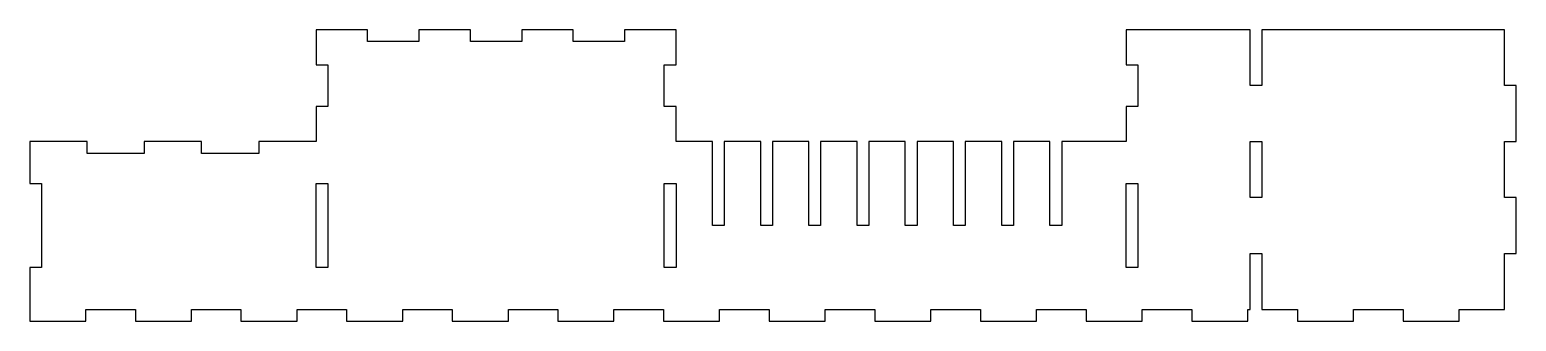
# Model space of a CAD drawing. Header units: millimetres. Extents: x -530 to 0, y -4 to 100.
import ezdxf

# ---------------------------------------------------------------- set-up
doc = ezdxf.new("R2010")
doc.units = ezdxf.units.MM
doc.layers.get('0').update_dxf_attribs({"linetype": 'CONTINUOUS'})

msp = doc.modelspace()

# ---------------------------------------------------------------- linework, layer by layer
for points in [[(-282.6, 60), (-282.6, 30), (-286.8, 30), (-286.8, 60), (-299.8, 60), (-299.8, 72.5), (-304, 72.5), (-304, 87.5), (-299.8, 87.5), (-299.8, 100), (-318.14, 100), (-318.14, 95.8), (-336.49, 95.8), (-336.49, 100), (-354.83, 100), (-354.83, 95.8), (-373.17, 95.8), (-373.17, 100), (-391.51, 100), (-391.51, 95.8), (-409.86, 95.8), (-409.86, 100), (-428.2, 100), (-428.2, 87.5), (-424, 87.5), (-424, 72.5), (-428.2, 72.5), (-428.2, 60), (-448.64, 60), (-448.64, 55.8), (-469.08, 55.8), (-469.08, 60), (-489.52, 60), (-489.52, 55.8), (-509.96, 55.8), (-509.96, 60), (-530.4, 60), (-530.4, 45), (-526.2, 45), (-526.2, 15), (-530.4, 15), (-530.4, -4.2), (-510.4, -4.2), (-510.4, 0), (-492.71, 0), (-492.71, -4.2), (-472.71, -4.2), (-472.71, 0), (-455.02, 0), (-455.02, -4.2), (-435.02, -4.2), (-435.02, 0), (-417.32, 0), (-417.32, -4.2), (-397.32, -4.2), (-397.32, 0), (-379.63, 0), (-379.63, -4.2), (-359.63, -4.2), (-359.63, 0), (-341.94, 0), (-341.94, -4.2), (-321.94, -4.2), (-321.94, 0), (-304.25, 0), (-304.25, -4.2), (-284.25, -4.2), (-284.25, 0), (-266.55, 0), (-266.55, -4.2), (-246.55, -4.2), (-246.55, 0), (-228.86, 0), (-228.86, -4.2), (-208.86, -4.2), (-208.86, 0), (-191.17, 0), (-191.17, -4.2), (-171.17, -4.2), (-171.17, 0), (-153.48, 0), (-153.48, -4.2), (-133.48, -4.2), (-133.48, 0), (-115.78, 0), (-115.78, -4.2), (-95.78, -4.2), (-95.78, 0), (-95, 0), (-95, 20), (-90.8, 20), (-90.8, 0), (-78.09, 0), (-78.09, -4.2), (-58.09, -4.2), (-58.09, 0), (-40.4, 0), (-40.4, -4.2), (-20.4, -4.2), (-20.4, 0), (-4.2, 0), (-4.2, 20), (0, 20), (0, 40), (-4.2, 40), (-4.2, 60), (0, 60), (0, 80), (-4.2, 80), (-4.2, 100), (-90.8, 100), (-90.8, 80), (-95, 80), (-95, 100), (-139.2, 100), (-139.2, 87.5), (-135, 87.5), (-135, 72.5), (-139.2, 72.5), (-139.2, 60), (-162.2, 60), (-162.2, 30), (-166.4, 30), (-166.4, 60), (-179.4, 60), (-179.4, 30), (-183.6, 30), (-183.6, 60), (-196.6, 60), (-196.6, 30), (-200.8, 30), (-200.8, 60), (-213.8, 60), (-213.8, 30), (-218, 30), (-218, 60), (-231, 60), (-231, 30), (-235.2, 30), (-235.2, 60), (-248.2, 60), (-248.2, 30), (-252.4, 30), (-252.4, 60), (-265.4, 60), (-265.4, 30), (-269.6, 30), (-269.6, 60)], [(-90.8, 60), (-90.8, 40), (-95, 40), (-95, 60)], [(-424, 45), (-424, 15), (-428.2, 15), (-428.2, 45)], [(-299.8, 15), (-304, 15), (-304, 45), (-299.8, 45)], [(-135, 45), (-135, 15), (-139.2, 15), (-139.2, 45)]]:
    msp.add_lwpolyline(points, close=True)

doc.saveas('drawing.dxf')
